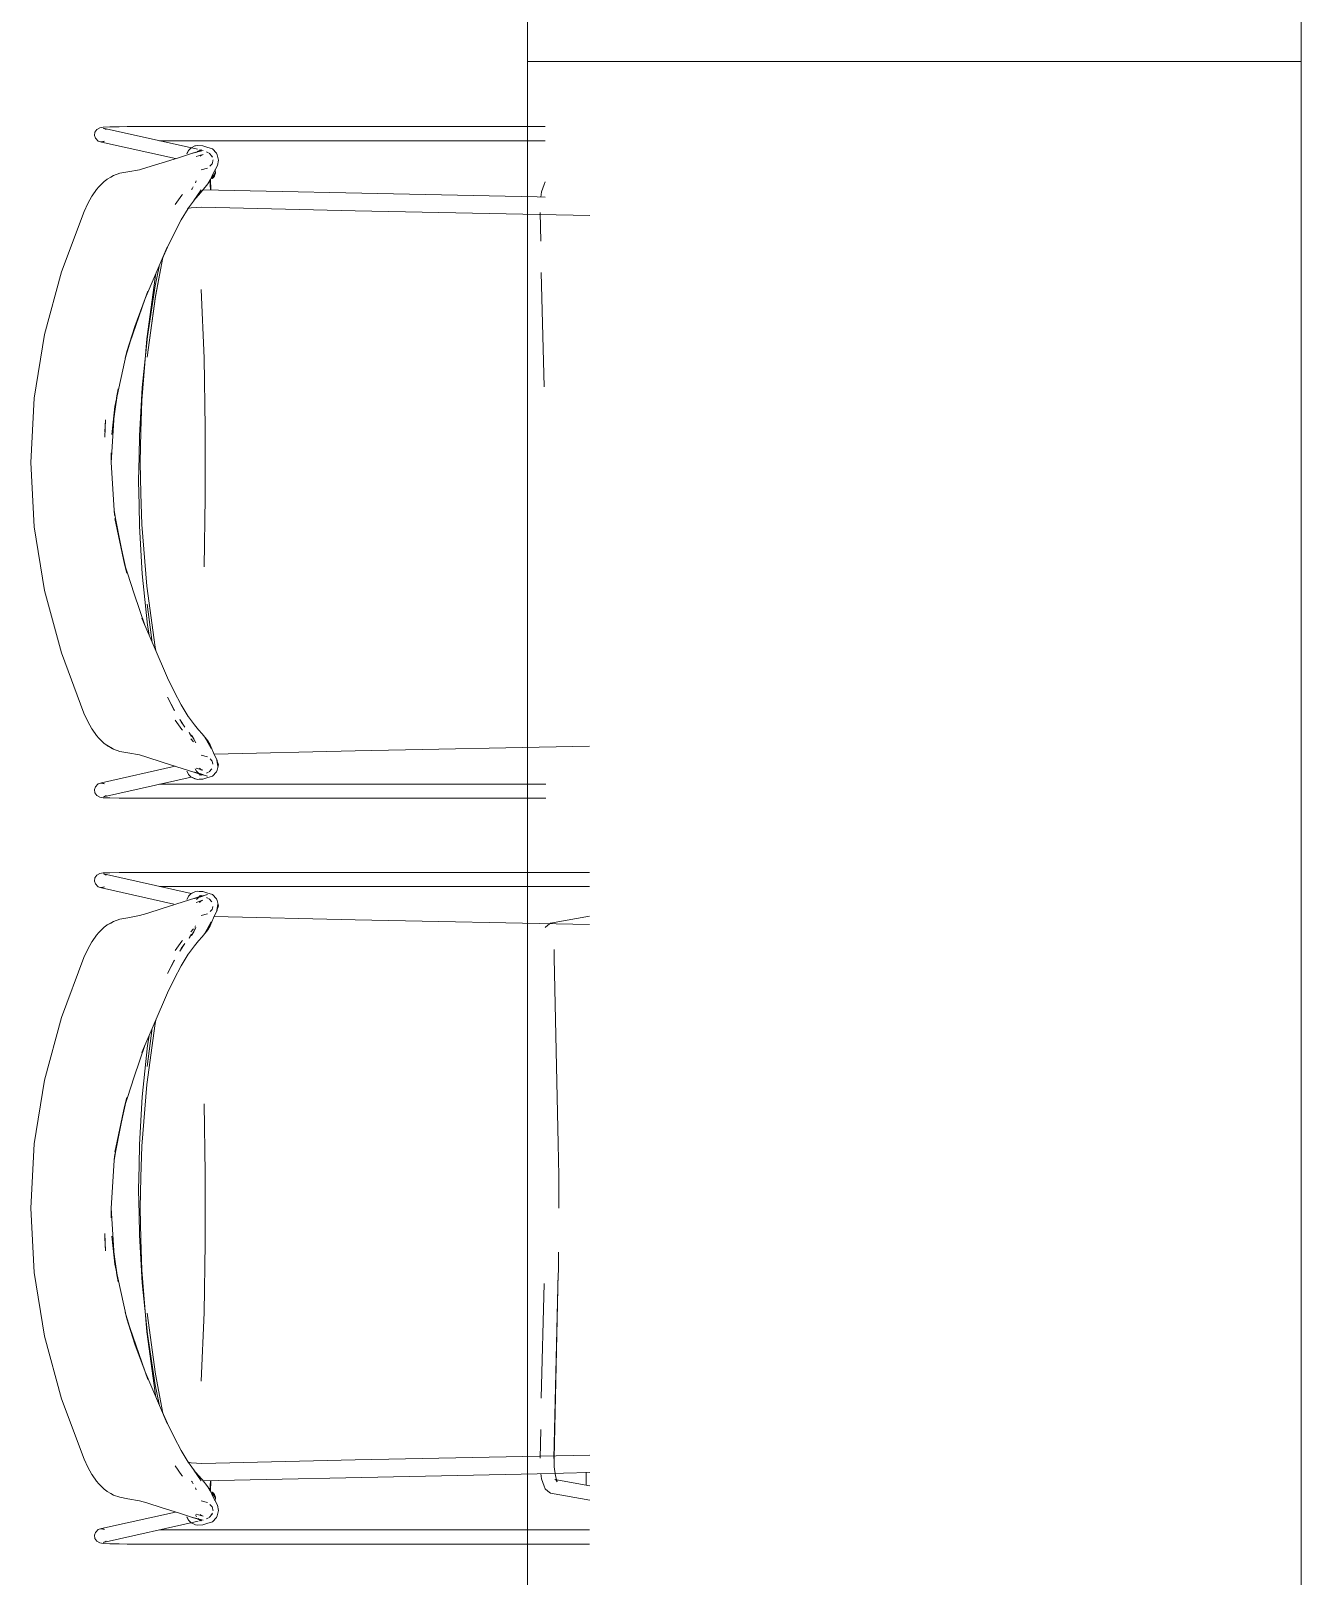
# Model space of a CAD drawing. Header units: millimetres. Extents: x 155927 to 317870, y -36033 to 97293.
# Drawn here: x 204481 to 205466, y 22833 to 24031 of the extents above; entities that cross this region are included whole.
import ezdxf

# ---------------------------------------------------------------- set-up
doc = ezdxf.new("R2010")
doc.units = ezdxf.units.MM
doc.header["$MEASUREMENT"] = 0
doc.layers.add('G-IMPT', color=8, linetype='CONTINUOUS', lineweight=9)
doc.layers.add('I-FURN', color=8, linetype='CONTINUOUS', lineweight=9)

msp = doc.modelspace()

# ---------------------------------------------------------------- linework, layer by layer
at = {"layer": 'G-IMPT'}
for p, q in [((204532.5, 23955), (204531, 23952.9)), ((204534.8, 23956.2), (204532.5, 23955)), ((204537.3, 23956.6), (204534.8, 23956.2)), ((204542.5, 23956.9), (204537.3, 23956.6)), ((204610.5, 23939.6), (204537.5, 23956)), ((204537.5, 23956), (204539.7, 23955)), ((204539.5, 23955.2), (204539.7, 23955)), ((204549.7, 23957), (204542.5, 23956.9)), ((204549.7, 23957), (204556, 23957.1)), ((204880.3, 23957.1), (204556, 23957.1)), ((204530.6, 23950.2), (204531, 23952.9)), ((204530.6, 23950.2), (204531.4, 23948.1)), ((204531.7, 23947.8), (204531.4, 23948.1)), ((204531.7, 23947.8), (204533.5, 23945.9)), ((204533.5, 23945.9), (204533.2, 23946.2)), ((204536, 23945.1), (204533.5, 23945.9)), ((204538.3, 23945.9), (204535.7, 23945.4)), ((204538, 23945.7), (204535.7, 23945.4)), ((204536, 23945.1), (204593.5, 23932.3)), ((204880.3, 23946.2), (204581, 23946.2)), ((204595.7, 23933), (204583.2, 23929.1)), ((204607.5, 23936.8), (204595.7, 23933)), ((204602.4, 23936.2), (204603.6, 23938.6)), ((204602.4, 23936.1), (204603.6, 23938.6)), ((204603.5, 23938.4), (204602.4, 23936.1)), ((204602.4, 23936.2), (204602.4, 23936.1)), ((204603.5, 23938.4), (204603.6, 23938.6)), ((204605.5, 23940.5), (204603.6, 23938.6)), ((204605.5, 23940.5), (204605.7, 23940.7)), ((204608.6, 23942.1), (204605.7, 23940.7)), ((204614.9, 23938.6), (204606.8, 23936.6)), ((204612.6, 23938.4), (204606.8, 23936.6)), ((204607.5, 23936.8), (204614.9, 23938.6)), ((204608.9, 23942.2), (204608.6, 23942.1)), ((204608.9, 23942.2), (204610.6, 23942.5)), ((204614.9, 23935.4), (204609.4, 23933.9)), ((204610.4, 23937.7), (204613.5, 23939.2)), ((204610.4, 23937.7), (204612.6, 23938.4)), ((204614.7, 23942.2), (204610.6, 23942.5)), ((204611.5, 23937.9), (204613.5, 23939.2)), ((204613.9, 23938.8), (204612, 23939.2)), ((204612.5, 23934.2), (204613.6, 23935.2)), ((204612.5, 23934.2), (204613.1, 23934.9)), ((204614.9, 23935.4), (204612.8, 23934.5)), ((204613.6, 23935.2), (204612.8, 23934.5)), ((204614.7, 23942.2), (204617.9, 23941.3)), ((204617.5, 23937.6), (204619.1, 23936.8)), ((204622.1, 23939.9), (204617.9, 23941.3)), ((204617.9, 23937.3), (204619.1, 23936.8)), ((204621.9, 23933.9), (204619.7, 23936.5)), ((204620.9, 23934.9), (204622.1, 23933.3)), ((204620.9, 23934.9), (204621.3, 23934.4)), ((204622.1, 23933.3), (204621.3, 23934.4)), ((204622.1, 23939.9), (204625.2, 23936.6)), ((204622.6, 23931.4), (204622.5, 23930.8)), ((204625.2, 23936.6), (204625.7, 23935.3)), ((204625.7, 23935.3), (204626.9, 23931.1)), ((204626, 23927), (204626.9, 23931.1)), ((204545.4, 23919.1), (204543.2, 23917.9)), ((204545.4, 23919.1), (204550.4, 23920.9)), ((204556.4, 23922), (204550.4, 23920.9)), ((204556.4, 23922), (204565.6, 23923.6)), ((204565.6, 23923.6), (204571.3, 23925.3)), ((204583.2, 23929.1), (204571.3, 23925.3)), ((204618.2, 23925), (204613.5, 23923.7)), ((204621.8, 23928.2), (204620.2, 23926.4)), ((204620.4, 23915.8), (204622.6, 23920.6)), ((204626, 23927), (204621.6, 23918.6)), ((204622.6, 23920.6), (204621.6, 23918.6)), ((204621.8, 23928.2), (204622.1, 23928.8)), ((204622.1, 23928.8), (204622.5, 23930.8)), ((204528.8, 23903.5), (204532.2, 23908.4)), ((204532.2, 23908.4), (204533.9, 23910.5)), ((204535.8, 23912.3), (204533.9, 23910.5)), ((204538.2, 23914.6), (204535.8, 23912.3)), ((204540.2, 23916.1), (204538.2, 23914.6)), ((204540.2, 23916.1), (204540.6, 23916.3)), ((204540.6, 23916.3), (204543.2, 23917.9)), ((204605.9, 23908.3), (204606.3, 23908.8)), ((204607.3, 23910.4), (204606.3, 23908.8)), ((204613.3, 23908.1), (204607.7, 23899.8)), ((204613.3, 23908.1), (204608.2, 23900.3)), ((204609, 23913.6), (204609.6, 23915)), ((204611.3, 23904), (204614.2, 23907.2)), ((204618.5, 23912.7), (204614.2, 23907.2)), ((204614.5, 23908.2), (204787.5, 23904.4)), ((204620.4, 23915.8), (204618.5, 23912.7)), ((204620.2, 23915.4), (204620.5, 23908.1)), ((204620.2, 23915.4), (204620.6, 23908.1)), ((204620.9, 23908.1), (204620.6, 23916.1)), ((204877.4, 23906.6), (204879.3, 23912.2)), ((204879.3, 23912.2), (204880.2, 23914.3)), ((204522.6, 23891.3), (204525.5, 23897.6)), ((204525.5, 23897.6), (204528.6, 23903.2)), ((204528.8, 23903.5), (204528.6, 23903.2)), ((204598.5, 23903.9), (204593.3, 23896.6)), ((204598.9, 23904.4), (204598.5, 23903.9)), ((204608.2, 23900.3), (204602.8, 23893)), ((204611.3, 23904), (204607.7, 23899.8)), ((204874, 23902.6), (204787.5, 23904.4)), ((204880.3, 23902.4), (204874, 23902.6)), ((204876.9, 23902.5), (204877.4, 23906.6)), ((204505, 23844.4), (204522.6, 23891.3)), ((204592.5, 23874.3), (204597.9, 23884.7)), ((204597.9, 23884.7), (204603.3, 23893.7)), ((204602.7, 23893.5), (204605.6, 23894.1)), ((204602.8, 23893), (204603.3, 23893.7)), ((204605.6, 23894.1), (204614, 23894.6)), ((204614, 23894.6), (204732.8, 23891.9)), ((204914.9, 23888.2), (204732.8, 23891.9)), ((204876.2, 23890.6), (204876.7, 23868.4)), ((204592.5, 23874.3), (204587.2, 23863.7)), ((204569.9, 23823.7), (204587.1, 23863.7)), ((204583.1, 23854.3), (204587.1, 23863.7)), ((204583.1, 23854.3), (204587.2, 23863.7)), ((204577.7, 23833.6), (204580.7, 23848.7)), ((204577.9, 23825.4), (204583.6, 23855.6)), ((204583.6, 23855.6), (204577.9, 23825.5)), ((204492, 23796), (204505, 23844.4)), ((204571.3, 23792.6), (204577.6, 23839.9)), ((204577.6, 23839.9), (204578.2, 23843.1)), ((204877.2, 23844.1), (204879.3, 23755.2)), ((204569.9, 23823.7), (204555.8, 23782.6)), ((204569.9, 23823.7), (204561.9, 23802.2)), ((204570, 23823.7), (204561.9, 23802.2)), ((204572.1, 23829.5), (204569.9, 23823.7)), ((204572.1, 23829.5), (204570, 23823.7)), ((204571.4, 23778.2), (204577.9, 23825.5)), ((204577.9, 23825.4), (204571.4, 23778.2)), ((204577.7, 23833.6), (204571.8, 23794.4)), ((204613.5, 23830.8), (204615.6, 23777.6)), ((204555.8, 23782.6), (204561.9, 23802.2)), ((204561.9, 23802.2), (204556, 23782.5)), ((204492, 23796), (204483.9, 23746.6)), ((204567.4, 23744.8), (204571.3, 23792.6)), ((204571.8, 23794.4), (204567.7, 23754.7)), ((204546.5, 23740.1), (204555.8, 23782.6)), ((204555.8, 23782.6), (204554.4, 23777.3)), ((204554.4, 23777.3), (204556, 23782.5)), ((204616.6, 23723.7), (204615.6, 23777.6)), ((204549, 23753.8), (204546.9, 23739.7)), ((204549, 23753.8), (204547.7, 23746.7)), ((204567.7, 23754.7), (204565.6, 23717.6)), ((204481.3, 23696.7), (204483.9, 23746.6)), ((204546.5, 23740.1), (204544.2, 23718.4)), ((204546.5, 23740.1), (204545.3, 23728.7)), ((204546.9, 23739.7), (204545.3, 23728.7)), ((204567.4, 23744.8), (204566.5, 23720.8)), ((204539.3, 23729.8), (204538.6, 23716.2)), ((204538.8, 23720.1), (204539.3, 23729.8)), ((204543.5, 23696.7), (204545.8, 23733.6)), ((204544.2, 23718.4), (204545.3, 23728.7)), ((204545.8, 23733.6), (204545.3, 23728.7)), ((204565.6, 23717.6), (204565.3, 23701.3)), ((204566.5, 23720.8), (204566.1, 23696.7)), ((204616.6, 23723.7), (204616.6, 23669.6)), ((204543.5, 23696.7), (204543.7, 23704.1)), ((204543.6, 23696.7), (204543.7, 23704.1)), ((204481.3, 23696.7), (204483.9, 23646.8)), ((204546, 23659.7), (204543.6, 23696.7)), ((204565.3, 23701.3), (204564.9, 23682.4)), ((204566.1, 23696.7), (204566.5, 23672.6)), ((204565.3, 23663.6), (204564.9, 23682.4)), ((204567.4, 23648.5), (204566.5, 23672.6)), ((204615.6, 23615.7), (204616.6, 23669.6)), ((204545.8, 23659.7), (204546.9, 23653.3)), ((204545.8, 23659.7), (204546.2, 23656.2)), ((204546, 23659.7), (204546.3, 23655.6)), ((204565.3, 23663.6), (204565.6, 23647.3)), ((204492, 23597.4), (204483.9, 23646.8)), ((204555.8, 23610.8), (204546.5, 23653.3)), ((204553.9, 23617.8), (204546.5, 23653.3)), ((204546.9, 23653.3), (204553.9, 23617.8)), ((204567.7, 23610.2), (204565.6, 23647.3)), ((204571.3, 23600.7), (204567.4, 23648.5)), ((204555.8, 23610.8), (204553.9, 23617.8)), ((204553.9, 23617.8), (204556.2, 23610.9)), ((204561.4, 23594.7), (204556.2, 23610.9)), ((204567.7, 23610.2), (204571.8, 23570.5)), ((204505, 23548.9), (204492, 23597.4)), ((204571.3, 23600.7), (204577.6, 23553.4)), ((204561.4, 23594.7), (204569.9, 23569.6)), ((204575.5, 23557), (204571.4, 23586.7)), ((204575.5, 23557), (204571.4, 23586.7)), ((204569.9, 23569.6), (204567.3, 23576)), ((204587.2, 23529.6), (204567.3, 23576)), ((204573, 23562.9), (204571.8, 23570.5)), ((204505, 23548.9), (204522.5, 23502.2)), ((204577.6, 23553.4), (204578.1, 23550.8)), ((204587.2, 23529.6), (204592.5, 23519)), ((204592.7, 23504.2), (204587.2, 23514.6)), ((204587.2, 23514.6), (204592.2, 23505.2)), ((204592.5, 23519), (204597.9, 23508.6)), ((204522.5, 23502.2), (204525.5, 23495.7)), ((204592.7, 23504.2), (204592.2, 23505.2)), ((204603.3, 23499.6), (204597.9, 23508.6)), ((204608.2, 23493.1), (204602.8, 23500.4)), ((204603.3, 23499.6), (204602.8, 23500.4)), ((204528.6, 23490.1), (204525.5, 23495.7)), ((204528.6, 23490.1), (204528.8, 23489.8)), ((204532.2, 23484.9), (204528.8, 23489.8)), ((204593.3, 23496.8), (204598.5, 23489.5)), ((204600.7, 23491.5), (204596.8, 23497.4)), ((204596.8, 23497.4), (204598, 23495.4)), ((204600.7, 23491.5), (204598, 23495.4)), ((204598.9, 23489), (204598.5, 23489.5)), ((204608.2, 23493.1), (204611.3, 23489.3)), ((204614.2, 23486.1), (204611.3, 23489.3)), ((204532.2, 23484.9), (204533.9, 23482.8)), ((204535.8, 23481), (204533.9, 23482.8)), ((204535.8, 23481), (204536.3, 23480.5)), ((204538.2, 23478.8), (204536.3, 23480.5)), ((204540.2, 23477.3), (204538.2, 23478.8)), ((204544.4, 23474.8), (204540.2, 23477.3)), ((204540.2, 23477.3), (204540.6, 23477)), ((204540.2, 23477.3), (204545.4, 23474.3)), ((204540.6, 23477), (204543.2, 23475.5)), ((204543.2, 23475.5), (204545.4, 23474.3)), ((204604.3, 23486.7), (204604, 23487.2)), ((204606, 23484.2), (204604, 23487.2)), ((204604.3, 23486.7), (204606, 23484.2)), ((204607.5, 23480), (204605.4, 23482.4)), ((204607.6, 23482.3), (204605.9, 23485.1)), ((204606.3, 23484.5), (204605.9, 23485.1)), ((204607.6, 23482.3), (204606.3, 23484.5)), ((204607.6, 23482.3), (204607.3, 23482.9)), ((204609.3, 23479.1), (204607.3, 23482.9)), ((204607.6, 23482.3), (204609.3, 23479.1)), ((204618.5, 23480.7), (204614.2, 23486.1)), ((204618.7, 23479.4), (204616.4, 23483.1)), ((204616.4, 23483.1), (204621.2, 23474.8)), ((204620.4, 23477.6), (204618.5, 23480.7)), ((204618.7, 23479.4), (204621.2, 23474.8)), ((204620.4, 23477.6), (204622.9, 23471.5)), ((204732.8, 23473), (204914.6, 23476.7)), ((204544.4, 23474.8), (204545.4, 23474.3)), ((204550.4, 23472.5), (204545.4, 23474.3)), ((204556.4, 23471.4), (204550.4, 23472.5)), ((204565.6, 23469.8), (204556.4, 23471.4)), ((204565.6, 23469.8), (204571.3, 23468.1)), ((204571.3, 23468.1), (204583.2, 23464.2)), ((204583.2, 23464.2), (204604.4, 23457.5)), ((204618.3, 23468.3), (204613.5, 23469.7)), ((204621.8, 23465.1), (204620.3, 23466.7)), ((204621.8, 23465.1), (204622.3, 23464.1)), ((204622.5, 23462.6), (204622.3, 23464.1)), ((204625.9, 23465.5), (204622.9, 23471.5)), ((204623.4, 23470.5), (204732.8, 23473)), ((204626.9, 23462.2), (204625.6, 23465.9)), ((204626.4, 23460.9), (204625.6, 23465.9)), ((204626.4, 23460.9), (204625.9, 23465.5)), ((204593.3, 23461.1), (204536, 23448.2)), ((204537.6, 23437.3), (204605.7, 23452.7)), ((204602.4, 23457.2), (204602.4, 23457.3)), ((204602.4, 23457.2), (204603.5, 23454.9)), ((204603.5, 23454.9), (204603.6, 23454.7)), ((204605.7, 23452.6), (204603.6, 23454.7)), ((204603.9, 23454.5), (204605.5, 23452.8)), ((204603.9, 23454.5), (204605.7, 23452.6)), ((204612.6, 23454.9), (204604.4, 23457.5)), ((204608.9, 23451.2), (204605.5, 23452.8)), ((204605.5, 23452.8), (204608.6, 23451.2)), ((204605.5, 23452.8), (204605.7, 23452.6)), ((204608.9, 23451.2), (204605.7, 23452.6)), ((204614.9, 23454.7), (204606.8, 23456.8)), ((204606.8, 23456.8), (204608.1, 23456.5)), ((204614.9, 23454.7), (204608.1, 23456.5)), ((204608.8, 23459.1), (204609.8, 23457.3)), ((204614.8, 23457.9), (204609.4, 23459.5)), ((204611.5, 23455.4), (204609.8, 23457.3)), ((204613.5, 23454.1), (204610.4, 23455.6)), ((204618.2, 23453.3), (204610.4, 23455.6)), ((204613.5, 23454.1), (204611.5, 23455.4)), ((204612, 23454.1), (204613.9, 23454.5)), ((204613.6, 23458.1), (204612.1, 23459.6)), ((204612.1, 23459.6), (204613, 23458.5)), ((204613.6, 23458.1), (204612.4, 23459.1)), ((204614.8, 23457.9), (204612.4, 23459.1)), ((204618.2, 23453.3), (204612.6, 23454.9)), ((204617.9, 23452.1), (204614.7, 23451.1)), ((204619.1, 23456.5), (204617.5, 23455.7)), ((204617.9, 23456), (204619.1, 23456.5)), ((204617.9, 23452.1), (204622.1, 23453.5)), ((204621.7, 23459.1), (204619.7, 23456.8)), ((204625.2, 23456.7), (204622.1, 23453.5)), ((204625.7, 23458), (204625.2, 23456.7)), ((204626.9, 23462.2), (204625.7, 23458)), ((204531.4, 23445.2), (204530.6, 23443.1)), ((204531, 23440.4), (204530.6, 23443.1)), ((204532.5, 23438.3), (204531, 23440.4)), ((204531.4, 23445.2), (204533.2, 23447.1)), ((204533.5, 23447.4), (204533.2, 23447.1)), ((204536, 23448.2), (204533.5, 23447.4)), ((204538.3, 23447.5), (204535.7, 23447.9)), ((204538, 23447.6), (204535.7, 23447.9)), ((204581, 23447.1), (204880.6, 23447.1)), ((204608.9, 23451.2), (204608.6, 23451.2)), ((204608.9, 23451.2), (204610.6, 23450.9)), ((204611.9, 23451), (204610.6, 23450.9)), ((204614.7, 23451.1), (204611.9, 23451)), ((204534.8, 23437.1), (204532.5, 23438.3)), ((204534.8, 23437.1), (204537.3, 23436.7)), ((204537.3, 23436.7), (204542.5, 23436.5)), ((204537.6, 23437.3), (204539.7, 23438.4)), ((204539.7, 23438.4), (204539.5, 23438.2)), ((204542.5, 23436.5), (204549.7, 23436.3)), ((204556, 23436.3), (204549.7, 23436.3)), ((204880.6, 23436.3), (204556, 23436.3)), ((204531, 23374.6), (204530.6, 23371.9)), ((204531.4, 23369.8), (204530.6, 23371.9)), ((204532.5, 23376.7), (204531, 23374.6)), ((204531.4, 23369.8), (204533.2, 23367.9)), ((204534.8, 23377.9), (204532.5, 23376.7)), ((204533.5, 23367.6), (204533.2, 23367.9)), ((204536, 23366.8), (204533.5, 23367.6)), ((204534.8, 23377.9), (204537.3, 23378.3)), ((204537.3, 23378.3), (204542.5, 23378.5)), ((204537.6, 23377.7), (204605.7, 23362.3)), ((204537.6, 23377.7), (204539.7, 23376.6)), ((204539.7, 23376.6), (204539.5, 23376.8)), ((204542.5, 23378.5), (204549.7, 23378.7)), ((204556, 23378.7), (204549.7, 23378.7)), ((204914.6, 23378.7), (204556, 23378.7)), ((204581, 23367.9), (204914.6, 23367.9)), ((204538.3, 23367.5), (204535.7, 23367.1)), ((204538, 23367.4), (204535.7, 23367.1)), ((204592.2, 23354.2), (204536, 23366.8)), ((204583.2, 23350.8), (204604.4, 23357.5)), ((204602.4, 23357.8), (204603.5, 23360.1)), ((204602.4, 23357.8), (204602.4, 23357.7)), ((204603.5, 23360.1), (204603.6, 23360.3)), ((204605.7, 23362.4), (204603.6, 23360.3)), ((204603.9, 23360.5), (204605.7, 23362.4)), ((204603.9, 23360.5), (204605.5, 23362.2)), ((204612.6, 23360.1), (204604.4, 23357.5)), ((204608.9, 23363.9), (204605.5, 23362.2)), ((204605.5, 23362.2), (204608.6, 23363.8)), ((204605.5, 23362.2), (204605.7, 23362.4)), ((204608.9, 23363.9), (204605.7, 23362.4)), ((204614.9, 23360.3), (204606.8, 23358.2)), ((204606.8, 23358.2), (204608.1, 23358.5)), ((204614.9, 23360.3), (204608.1, 23358.5)), ((204608.9, 23363.9), (204608.6, 23363.8)), ((204608.9, 23363.9), (204610.6, 23364.1)), ((204614.8, 23357.1), (204609.4, 23355.5)), ((204611.5, 23359.6), (204609.8, 23357.7)), ((204618.2, 23361.7), (204610.4, 23359.4)), ((204613.5, 23360.9), (204610.4, 23359.4)), ((204611.9, 23364), (204610.6, 23364.1)), ((204613.5, 23360.9), (204611.5, 23359.6)), ((204614.7, 23363.9), (204611.9, 23364)), ((204612, 23360.9), (204613.9, 23360.5)), ((204613.6, 23356.9), (204612.1, 23355.4)), ((204612.1, 23355.4), (204613, 23356.5)), ((204614.8, 23357.1), (204612.4, 23355.9)), ((204613.6, 23356.9), (204612.4, 23355.9)), ((204618.2, 23361.7), (204612.6, 23360.1)), ((204617.9, 23362.9), (204614.7, 23363.9)), ((204619.1, 23358.5), (204617.5, 23359.3)), ((204617.9, 23362.9), (204622.1, 23361.5)), ((204617.9, 23359), (204619.1, 23358.5)), ((204621.7, 23355.9), (204619.7, 23358.2)), ((204625.2, 23358.3), (204622.1, 23361.5)), ((204625.7, 23357), (204625.2, 23358.3)), ((204626.9, 23352.8), (204625.7, 23357)), ((204556.4, 23343.6), (204550.4, 23342.5)), ((204565.6, 23345.2), (204556.4, 23343.6)), ((204565.6, 23345.2), (204571.3, 23346.9)), ((204571.3, 23346.9), (204583.2, 23350.8)), ((204618.3, 23346.7), (204613.5, 23345.4)), ((204621.8, 23349.9), (204620.3, 23348.3)), ((204621.8, 23349.9), (204622.3, 23350.9)), ((204622.5, 23352.4), (204622.3, 23350.9)), ((204625.9, 23349.5), (204622.9, 23343.5)), ((204623.4, 23344.5), (204732.8, 23342)), ((204626.4, 23354.1), (204625.6, 23349.1)), ((204626.9, 23352.8), (204625.6, 23349.1)), ((204626.4, 23354.1), (204625.9, 23349.5)), ((204914.6, 23344.7), (204884.4, 23339.4)), ((204532.2, 23330.1), (204533.9, 23332.2)), ((204535.8, 23334), (204533.9, 23332.2)), ((204535.8, 23334), (204536.3, 23334.5)), ((204538.2, 23336.2), (204536.3, 23334.5)), ((204540.2, 23337.8), (204538.2, 23336.2)), ((204540.2, 23337.8), (204545.4, 23340.7)), ((204544.4, 23340.2), (204540.2, 23337.8)), ((204540.2, 23337.8), (204540.6, 23338)), ((204540.6, 23338), (204543.2, 23339.5)), ((204543.2, 23339.5), (204545.4, 23340.7)), ((204544.4, 23340.2), (204545.4, 23340.7)), ((204550.4, 23342.5), (204545.4, 23340.7)), ((204607.5, 23335), (204605.4, 23332.6)), ((204607.6, 23332.7), (204605.9, 23329.9)), ((204607.6, 23332.7), (204606.3, 23330.5)), ((204609.3, 23335.9), (204607.3, 23332.1)), ((204607.6, 23332.7), (204607.3, 23332.1)), ((204607.6, 23332.7), (204609.3, 23335.9)), ((204608.4, 23336.2), (204609.1, 23337.4)), ((204618.5, 23334.3), (204614.2, 23328.9)), ((204616.4, 23332), (204621.2, 23340.3)), ((204618.7, 23335.6), (204616.4, 23332)), ((204620.4, 23337.4), (204618.5, 23334.3)), ((204618.7, 23335.6), (204621.2, 23340.3)), ((204620.4, 23337.4), (204622.9, 23343.5)), ((204732.8, 23342), (204914.6, 23338.3)), ((204880.2, 23336), (204882.3, 23337.9)), ((204882.3, 23337.9), (204884.4, 23339.4)), ((204528.6, 23324.9), (204525.5, 23319.3)), ((204528.6, 23324.9), (204528.8, 23325.2)), ((204532.2, 23330.1), (204528.8, 23325.2)), ((204593.3, 23318.2), (204598.5, 23325.5)), ((204600.7, 23323.5), (204596.8, 23317.6)), ((204600.7, 23323.5), (204598, 23319.6)), ((204598.9, 23326), (204598.5, 23325.5)), ((204608.2, 23321.9), (204602.8, 23314.6)), ((204606, 23330.8), (204604, 23327.8)), ((204604.3, 23328.3), (204604, 23327.8)), ((204604.3, 23328.3), (204606, 23330.8)), ((204606.3, 23330.5), (204605.9, 23329.9)), ((204608.2, 23321.9), (204611.3, 23325.7)), ((204614.2, 23328.9), (204611.3, 23325.7)), ((204505, 23266.1), (204522.5, 23312.8)), ((204522.5, 23312.8), (204525.5, 23319.3)), ((204592.7, 23310.8), (204587.2, 23300.4)), ((204587.2, 23300.4), (204592.2, 23309.8)), ((204592.7, 23310.8), (204592.2, 23309.8)), ((204596.8, 23317.6), (204598, 23319.6)), ((204603.3, 23315.4), (204597.9, 23306.4)), ((204603.3, 23315.4), (204602.8, 23314.6)), ((204887.1, 23312.6), (204887.2, 23319)), ((204887.1, 23312.6), (204890.3, 23168.3)), ((204587.2, 23285.4), (204592.5, 23296)), ((204592.5, 23296), (204597.9, 23306.4)), ((204587.2, 23285.4), (204567.3, 23239)), ((204505, 23266.1), (204492, 23217.6)), ((204571.3, 23214.3), (204577.6, 23261.6)), ((204577.6, 23261.6), (204578.1, 23264.2)), ((204575.5, 23258), (204571.4, 23228.3)), ((204575.5, 23258), (204571.4, 23228.3)), ((204573, 23252.1), (204571.8, 23244.5)), ((204561.4, 23220.3), (204569.9, 23245.4)), ((204569.9, 23245.4), (204567.3, 23239)), ((204567.7, 23204.8), (204571.8, 23244.5)), ((204492, 23217.6), (204483.9, 23168.2)), ((204561.4, 23220.3), (204556.2, 23204.1)), ((204571.3, 23214.3), (204567.4, 23166.5)), ((204555.8, 23204.2), (204546.5, 23161.7)), ((204555.8, 23204.2), (204553.9, 23197.2)), ((204553.9, 23197.2), (204556.2, 23204.1)), ((204567.7, 23204.8), (204565.6, 23167.7)), ((204553.9, 23197.2), (204546.5, 23161.7)), ((204546.9, 23161.7), (204553.9, 23197.2)), ((204615.6, 23199.3), (204616.6, 23145.4)), ((204481.3, 23118.3), (204483.9, 23168.2)), ((204565.3, 23151.4), (204565.6, 23167.7)), ((204567.4, 23166.5), (204566.5, 23142.4)), ((204890.3, 23168.3), (204890.7, 23143.4)), ((204546, 23155.3), (204543.6, 23118.3)), ((204545.8, 23155.3), (204546.9, 23161.7)), ((204545.8, 23155.3), (204546.2, 23158.8)), ((204546, 23155.3), (204546.4, 23160.6)), ((204565.3, 23151.4), (204564.9, 23132.6)), ((204566.1, 23118.3), (204566.5, 23142.4)), ((204616.6, 23091.3), (204616.6, 23145.4)), ((204890.7, 23143.4), (204890.9, 23118.3)), ((204565.3, 23113.7), (204564.9, 23132.6)), ((204481.3, 23118.3), (204483.9, 23068.4)), ((204543.5, 23118.3), (204545.8, 23081.4)), ((204543.5, 23118.3), (204543.7, 23110.9)), ((204543.6, 23118.3), (204543.7, 23110.9)), ((204566.5, 23094.2), (204566.1, 23118.3)), ((204565.6, 23097.4), (204565.3, 23113.7)), ((204539.3, 23085.2), (204538.6, 23098.8)), ((204538.8, 23095.4), (204539.3, 23085.2)), ((204546.5, 23075), (204544.2, 23096.6)), ((204544.2, 23096.6), (204545.3, 23086.3)), ((204567.7, 23060.4), (204565.6, 23097.4)), ((204567.4, 23070.2), (204566.5, 23094.2)), ((204545.8, 23081.4), (204545.3, 23086.3)), ((204546.5, 23075), (204545.3, 23086.3)), ((204546.9, 23075.3), (204545.3, 23086.3)), ((204616.6, 23091.3), (204615.6, 23037.4)), ((204890.4, 23068.4), (204890.6, 23084.2)), ((204492, 23019), (204483.9, 23068.4)), ((204546.5, 23075), (204555.8, 23032.4)), ((204549, 23061.2), (204546.9, 23075.3)), ((204549, 23061.2), (204547.7, 23068.3)), ((204567.4, 23070.2), (204571.3, 23022.4)), ((204886.9, 22924.3), (204890.3, 23068.2)), ((204887.1, 22924.1), (204890.3, 23068.2)), ((204571.8, 23020.6), (204567.7, 23060.4)), ((204877.2, 22970.9), (204879.3, 23059.8)), ((204555.8, 23032.4), (204554.4, 23037.7)), ((204554.4, 23037.7), (204556, 23032.5)), ((204569.9, 22991.3), (204555.8, 23032.4)), ((204555.8, 23032.4), (204561.9, 23012.8)), ((204561.9, 23012.8), (204556, 23032.5)), ((204577.9, 22989.6), (204571.4, 23036.8)), ((204571.4, 23036.8), (204577.9, 22989.5)), ((204613.5, 22984.2), (204615.6, 23037.4)), ((204571.3, 23022.4), (204577.6, 22975.1)), ((204577.7, 22981.4), (204571.8, 23020.6)), ((204492, 23019), (204505, 22970.6)), ((204569.9, 22991.3), (204561.9, 23012.8)), ((204570, 22991.3), (204561.9, 23012.8)), ((204572.1, 22985.5), (204569.9, 22991.3)), ((204569.9, 22991.3), (204587.1, 22951.3)), ((204572.1, 22985.5), (204570, 22991.3)), ((204577.9, 22989.6), (204583.6, 22959.4)), ((204583.6, 22959.4), (204577.9, 22989.5)), ((204577.6, 22975.1), (204578.2, 22971.9)), ((204577.7, 22981.4), (204580.7, 22966.3)), ((204505, 22970.6), (204522.6, 22923.7)), ((204583.1, 22960.7), (204587.1, 22951.3)), ((204583.1, 22960.7), (204587.2, 22951.3)), ((204592.5, 22940.7), (204587.2, 22951.3)), ((204592.5, 22940.7), (204597.9, 22930.3)), ((204876.2, 22924.4), (204876.7, 22946.6)), ((204597.9, 22930.3), (204603.3, 22921.3)), ((204914.9, 22926.8), (204732.8, 22923.1)), ((204522.6, 22923.7), (204525.5, 22917.4)), ((204525.5, 22917.4), (204528.6, 22911.8)), ((204598.5, 22911.1), (204593.3, 22918.4)), ((204602.7, 22921.5), (204605.6, 22920.9)), ((204608.2, 22914.7), (204602.8, 22922.1)), ((204602.8, 22922.1), (204603.3, 22921.3)), ((204605.6, 22920.9), (204614, 22920.4)), ((204613.3, 22906.9), (204607.7, 22915.2)), ((204611.3, 22911), (204607.7, 22915.2)), ((204613.3, 22906.9), (204608.2, 22914.7)), ((204614, 22920.4), (204732.8, 22923.1)), ((204874, 22912.4), (204787.5, 22910.6)), ((204914.9, 22913.3), (204874, 22912.4)), ((204876.9, 22912.5), (204877.4, 22908.4)), ((204887.1, 22924.1), (204887.2, 22917.7)), ((204887.2, 22917.7), (204888.1, 22910.8)), ((204912, 22903.5), (204912, 22913.6)), ((204528.8, 22911.5), (204528.6, 22911.8)), ((204528.8, 22911.5), (204532.2, 22906.6)), ((204532.2, 22906.6), (204533.9, 22904.5)), ((204535.8, 22902.7), (204533.9, 22904.5)), ((204538.2, 22900.4), (204535.8, 22902.7)), ((204540.2, 22898.9), (204538.2, 22900.4)), ((204598.9, 22910.6), (204598.5, 22911.1)), ((204605.9, 22906.7), (204606.3, 22906.2)), ((204607.3, 22904.6), (204606.3, 22906.2)), ((204609, 22901.4), (204609.6, 22900)), ((204611.3, 22911), (204614.2, 22907.8)), ((204618.5, 22902.3), (204614.2, 22907.8)), ((204614.5, 22906.8), (204787.5, 22910.6)), ((204620.4, 22899.2), (204618.5, 22902.3)), ((204620.2, 22899.6), (204620.6, 22906.9)), ((204620.2, 22899.6), (204620.5, 22905.9)), ((204620.9, 22906.9), (204620.6, 22898.9)), ((204877.4, 22908.4), (204879.3, 22902.8)), ((204879.3, 22902.8), (204880.2, 22900.7)), ((204882.3, 22898.8), (204880.2, 22900.7)), ((204887.6, 22907.8), (204889.5, 22906.8)), ((204887.6, 22907.8), (204914.9, 22903)), ((204888.1, 22910.8), (204889.6, 22906.2)), ((204889.5, 22906.8), (204888.2, 22908.1)), ((204889.6, 22906.2), (204888.2, 22908.1)), ((204540.2, 22898.9), (204540.6, 22898.7)), ((204540.6, 22898.7), (204543.2, 22897.1)), ((204545.4, 22895.9), (204543.2, 22897.1)), ((204545.4, 22895.9), (204550.4, 22894.1)), ((204556.4, 22893), (204550.4, 22894.1)), ((204556.4, 22893), (204565.6, 22891.4)), ((204565.6, 22891.4), (204571.3, 22889.7)), ((204583.2, 22885.9), (204571.3, 22889.7)), ((204618.2, 22890), (204613.5, 22891.3)), ((204621.8, 22886.8), (204620.2, 22888.6)), ((204620.4, 22899.2), (204622.6, 22894.4)), ((204626, 22888), (204621.6, 22896.4)), ((204622.6, 22894.4), (204621.6, 22896.4)), ((204884.3, 22897.3), (204882.3, 22898.8)), ((204884.3, 22897.3), (204914.9, 22891.9)), ((204536, 22869.9), (204593.5, 22882.7)), ((204595.7, 22882), (204583.2, 22885.9)), ((204607.5, 22878.2), (204595.7, 22882)), ((204602.4, 22878.8), (204602.4, 22878.9)), ((204603.5, 22876.6), (204602.4, 22878.9)), ((204602.4, 22878.9), (204603.6, 22876.4)), ((204602.4, 22878.8), (204603.6, 22876.4)), ((204603.5, 22876.6), (204603.6, 22876.4)), ((204605.5, 22874.5), (204603.6, 22876.4)), ((204612.6, 22876.6), (204606.8, 22878.4)), ((204614.9, 22876.4), (204606.8, 22878.4)), ((204607.5, 22878.2), (204614.9, 22876.4)), ((204609, 22880.4), (204609.8, 22878.9)), ((204614.9, 22879.6), (204609.4, 22881.1)), ((204610.4, 22877.3), (204612.6, 22876.6)), ((204610.4, 22877.3), (204613.5, 22875.8)), ((204611.5, 22877.1), (204611, 22877.6)), ((204611.5, 22877.1), (204613.5, 22875.8)), ((204612.5, 22880.8), (204613.6, 22879.8)), ((204612.5, 22880.8), (204613.1, 22880.1)), ((204614.9, 22879.6), (204612.8, 22880.5)), ((204613.6, 22879.8), (204612.8, 22880.5)), ((204617.5, 22877.4), (204619.1, 22878.2)), ((204617.9, 22877.7), (204619.1, 22878.2)), ((204621.9, 22881.1), (204619.7, 22878.5)), ((204620.9, 22880.1), (204622.1, 22881.7)), ((204620.9, 22880.1), (204621.3, 22880.6)), ((204622.1, 22881.7), (204621.3, 22880.6)), ((204621.8, 22886.8), (204622.1, 22886.2)), ((204622.1, 22886.2), (204622.5, 22884.2)), ((204622.1, 22875.1), (204625.2, 22878.4)), ((204622.6, 22883.6), (204622.5, 22884.2)), ((204625.2, 22878.4), (204625.7, 22879.7)), ((204625.7, 22879.7), (204626.9, 22883.9)), ((204626, 22888), (204626.9, 22883.9)), ((204530.6, 22864.8), (204531.4, 22866.9)), ((204530.6, 22864.8), (204531, 22862.1)), ((204531.7, 22867.2), (204531.4, 22866.9)), ((204531.7, 22867.2), (204533.5, 22869.1)), ((204533.5, 22869.1), (204533.2, 22868.8)), ((204536, 22869.9), (204533.5, 22869.1)), ((204538.3, 22869.1), (204535.7, 22869.6)), ((204538, 22869.3), (204535.7, 22869.6)), ((204611, 22875.6), (204537.5, 22859)), ((204914.6, 22868.8), (204581, 22868.8)), ((204605.5, 22874.5), (204605.7, 22874.3)), ((204608.6, 22872.9), (204605.7, 22874.3)), ((204608.9, 22872.8), (204608.6, 22872.9)), ((204608.9, 22872.8), (204610.6, 22872.5)), ((204614.7, 22872.8), (204610.6, 22872.5)), ((204613.9, 22876.2), (204612, 22875.8)), ((204614.7, 22872.8), (204617.9, 22873.8)), ((204622.1, 22875.1), (204617.9, 22873.8)), ((204532.5, 22860), (204531, 22862.1)), ((204534.8, 22858.8), (204532.5, 22860)), ((204537.3, 22858.4), (204534.8, 22858.8)), ((204542.5, 22858.1), (204537.3, 22858.4)), ((204537.5, 22859), (204539.7, 22860)), ((204539.5, 22859.8), (204539.7, 22860)), ((204549.7, 22858), (204542.5, 22858.1)), ((204549.7, 22858), (204556, 22857.9)), ((204914.6, 22857.9), (204556, 22857.9))]:
    msp.add_line(p, q, dxfattribs=at)
at = {"layer": 'I-FURN'}
for p, q in [((204866.5, 25207.7), (204866.5, 24007.6)), ((205466.5, 24007.6), (205466.5, 25207.7)), ((204866.5, 24007.6), (204866.5, 22807.5)), ((204866.5, 24007.6), (205466.5, 24007.6)), ((205466.5, 22807.5), (205466.5, 24007.6)), ((204621.9, 23916.9), (204624.5, 23921.9)), ((204621.9, 23916.9), (204622.6, 23920.7)), ((204621.9, 23916.9), (204622.1, 23919.5)), ((204621.9, 23916.9), (204621.9, 23918.9)), ((204624.5, 23921.9), (204622.9, 23917.7)), ((204624.5, 23921.9), (204623.6, 23918.6)), ((204624.1, 23919.6), (204623.6, 23918.6)), ((204623.9, 23923.5), (204624.5, 23921.9)), ((204624.5, 23921.9), (204624.1, 23919.6)), ((204624.4, 23920.8), (204624.1, 23919.6)), ((204624.5, 23921.9), (204624.4, 23920.8)), ((204621.9, 23916.9), (204620.7, 23916.7)), ((204621.9, 23916.9), (204621.6, 23918.3)), ((204621.9, 23916.9), (204621.7, 23918.6)), ((204621.9, 23916.9), (204622.9, 23917.7)), ((204622.9, 23917.7), (204623.6, 23918.6)), ((204621.9, 22898.1), (204620.7, 22898.3)), ((204621.9, 22898.1), (204621.6, 22896.7)), ((204621.9, 22898.1), (204621.7, 22896.4)), ((204621.9, 22898.1), (204622.9, 22897.3)), ((204621.9, 22898.1), (204622.6, 22894.3)), ((204621.9, 22898.1), (204624.5, 22893.1)), ((204621.9, 22898.1), (204622.1, 22895.5)), ((204621.9, 22898.1), (204621.9, 22896.1)), ((204622.9, 22897.3), (204623.6, 22896.4)), ((204624.5, 22893.1), (204622.9, 22897.3)), ((204624.1, 22895.4), (204623.6, 22896.4)), ((204624.5, 22893.1), (204623.6, 22896.4)), ((204623.9, 22891.5), (204624.5, 22893.1)), ((204624.4, 22894.2), (204624.1, 22895.4)), ((204624.5, 22893.1), (204624.1, 22895.4)), ((204624.5, 22893.1), (204624.4, 22894.2))]:
    msp.add_line(p, q, dxfattribs=at)

doc.saveas('drawing.dxf')
